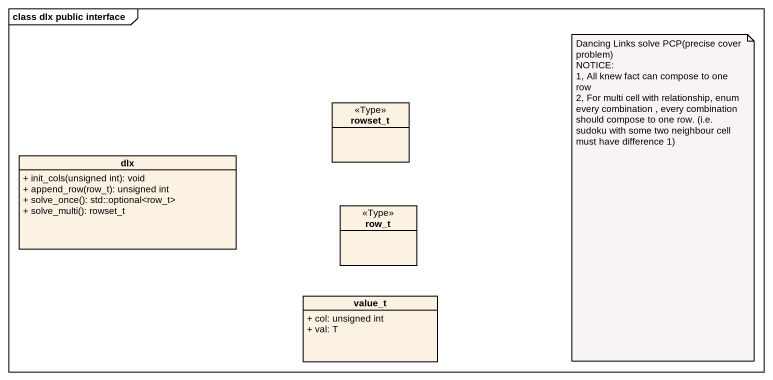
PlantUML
@startuml
mainframe class dlx public interface
hide circle
hide empty members
skinparam classAttributeIconSize 0
class rowset_t <<Type>>
class dlx {
  + init_cols(unsigned int): void
  + append_row(row_t): unsigned int
  + solve_once(): std::optional<row_t>
  + solve_multi(): rowset_t
}
class row_t <<Type>>
class value_t {
  + col: unsigned int
  + val: T
}
note as N1
  Dancing Links solve PCP(precise cover problem)
  NOTICE:
  1, All knew fact can compose to one row
  2, For multi cell with relationship, enum every combination , every combination should compose to one row. (i.e. sudoku with some two neighbour cell must have difference 1)
end note
@enduml
